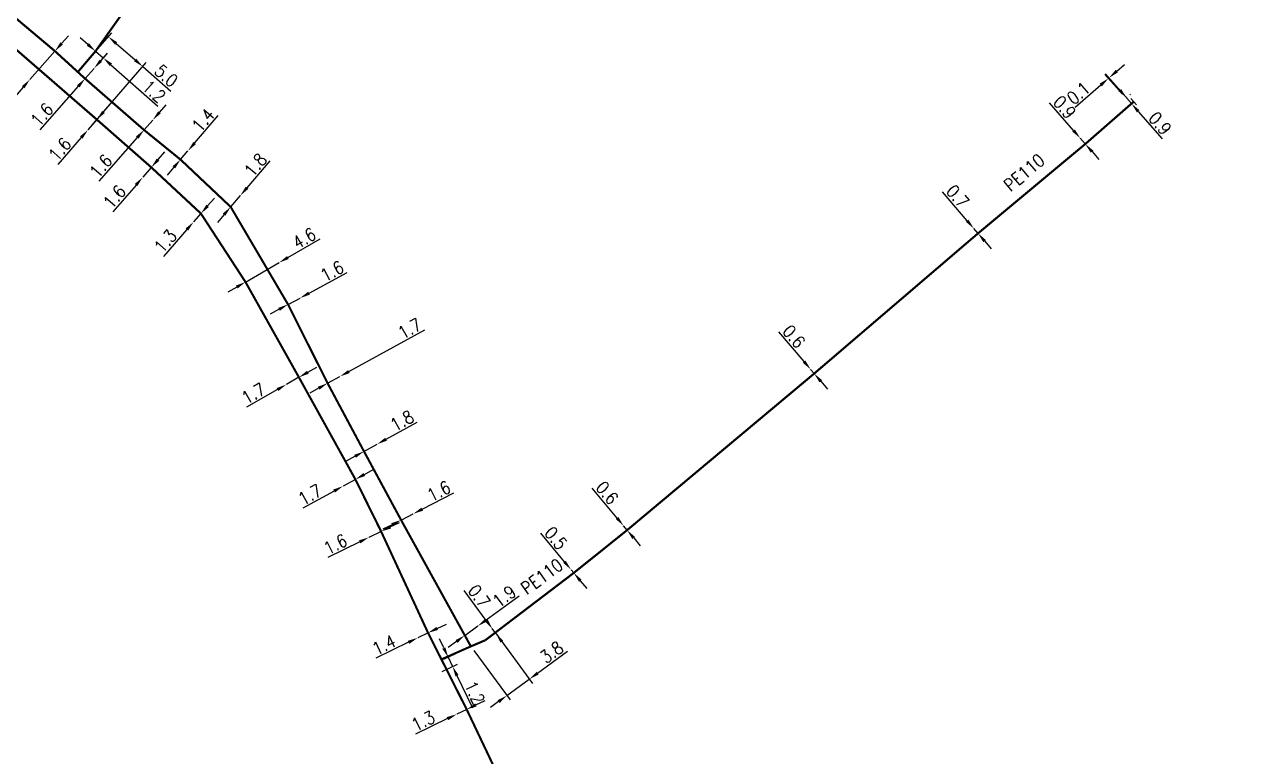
# Model space of a CAD drawing. Header units: millimetres. Extents: x 107999 to 109004, y 120010 to 121005.
# Drawn here: x 108782.5 to 108925.7, y 120353.3 to 120439.4 of the extents above; entities that cross this region are included whole.
import ezdxf
from ezdxf.enums import TextEntityAlignment as Align

# ---------------------------------------------------------------- set-up
doc = ezdxf.new("R2010")
doc.units = ezdxf.units.MM
doc.header["$PDMODE"] = 34
doc.linetypes.add('L_25_PE', pattern=[2000, 1000, 1000])
doc.layers.get('0').update_dxf_attribs({"linetype": 'CONTINUOUS'})
doc.layers.get('Defpoints').update_dxf_attribs({"linetype": 'CONTINUOUS'})
doc.layers.add('L_150', color=1, linetype='CONTINUOUS')
doc.layers.add('L_340', color=7, linetype='CONTINUOUS')
doc.styles.get("Standard").update_dxf_attribs({"font": 'romans.shx', "width": 0.85})
doc.dimstyles.get("Standard").update_dxf_attribs({"dimtxt": 1.5, "dimasz": 1.2, "dimexe": 0.625, "dimexo": 0.625, "dimgap": 0.25, "dimtad": 1, "dimdec": 1, "dimzin": 0, "dimdsep": 46, "dimtxsty": 'Standard', "dimcen": -0.5, "dimadec": 0, "dimazin": 0, "dimtfac": 1, "dimtdec": 1, "dimtmove": 0, "dimatfit": 3, "dimfxl": 0, "dimtolj": 1, "dimtzin": 0, "dimarcsym": 0})

# ---------------------------------------------------------------- blocks, each defined once
blk = doc.blocks.new('L_340_07')
at = {"color": 0, "linetype": 'Continuous', "const_width": 0.25, "flags": 128}
blk.add_lwpolyline([(0, 0), (0.35, 0)], dxfattribs=at)
at = {"color": 0, "linetype": 'Continuous', "flags": 128}
blk.add_lwpolyline([(0.35, -0.5), (0.35, 0.5)], dxfattribs=at)
at = {"color": 0, "linetype": 'Continuous', "width": 0.75, "flags": 3}
for tag, p in [('DEF_LEG', (0.72, -3.47)), ('DEF_COUP', (0.72, -5.97)), ('DEF_TYPE', (0.72, -8.47))]:
    blk.add_attdef(tag, text='', height=1.2, dxfattribs=at).set_placement(p, align=Align.MIDDLE)
blk = doc.blocks.new('*D839')
at = {"layer": 'Defpoints', "color": 0, "linetype": 'Continuous', "transparency": 16777216}
for p in [(108894.08, 120415.43), (108894.57, 120414.87), (108894.57, 120414.87)]:
    blk.add_point(p, dxfattribs=at)
at = {"layer": 'L_150', "color": 0, "linetype": 'Continuous', "lineweight": -2, "transparency": 16777216}
for p, q in [((108893.3, 120416.35), (108890.38, 120419.76)), ((108894.57, 120414.87), (108894.08, 120415.43)), ((108895.35, 120413.95), (108896.13, 120413.04))]:
    blk.add_line(p, q, dxfattribs=at)
at = {"layer": 'L_150', "color": 0, "linetype": 'Continuous', "transparency": 16777216}
for points in [[(108893.45, 120416.48), (108893.15, 120416.22), (108894.08, 120415.43)], [(108895.5, 120414.08), (108895.19, 120413.82), (108894.57, 120414.87)]]:
    blk.add_solid(points, dxfattribs=at)
at = {"layer": 'L_150', "color": 0, "linetype": 'Continuous', "transparency": 16777216, "insert": (108892.17, 120419.21), "char_height": 1.5, "attachment_point": 5, "rotation": 310.5267}
blk.add_mtext('\\A1;0.7', dxfattribs=at)
blk = doc.blocks.new('*D840')
at = {"layer": 'Defpoints', "color": 0, "linetype": 'Continuous', "transparency": 16777216}
for p in [(108874.89, 120398.88), (108875.31, 120398.38), (108875.31, 120398.38)]:
    blk.add_point(p, dxfattribs=at)
at = {"layer": 'L_150', "color": 0, "linetype": 'Continuous', "lineweight": -2, "transparency": 16777216}
for p, q in [((108874.12, 120399.79), (108871.14, 120403.3)), ((108875.31, 120398.38), (108874.89, 120398.88)), ((108876.09, 120397.47), (108876.86, 120396.55))]:
    blk.add_line(p, q, dxfattribs=at)
at = {"layer": 'L_150', "color": 0, "linetype": 'Continuous', "transparency": 16777216}
for points in [[(108874.27, 120399.92), (108873.96, 120399.66), (108874.89, 120398.88)], [(108876.24, 120397.6), (108875.93, 120397.34), (108875.31, 120398.38)]]:
    blk.add_solid(points, dxfattribs=at)
at = {"layer": 'L_150', "color": 0, "linetype": 'Continuous', "transparency": 16777216, "insert": (108872.93, 120402.74), "char_height": 1.5, "attachment_point": 5, "rotation": 310.2868}
blk.add_mtext('\\A1;0.6', dxfattribs=at)
blk = doc.blocks.new('*D841')
at = {"layer": 'Defpoints', "color": 0, "linetype": 'Continuous', "transparency": 16777216}
for p in [(108852.91, 120380.47), (108853.32, 120379.97), (108853.32, 120379.97)]:
    blk.add_point(p, dxfattribs=at)
at = {"layer": 'L_150', "color": 0, "linetype": 'Continuous', "lineweight": -2, "transparency": 16777216}
for p, q in [((108852.14, 120381.39), (108849.2, 120384.92)), ((108853.32, 120379.97), (108852.91, 120380.47)), ((108854.09, 120379.05), (108854.86, 120378.13))]:
    blk.add_line(p, q, dxfattribs=at)
at = {"layer": 'L_150', "color": 0, "linetype": 'Continuous', "transparency": 16777216}
for points in [[(108852.29, 120381.52), (108851.99, 120381.27), (108852.91, 120380.47)], [(108854.24, 120379.18), (108853.94, 120378.92), (108853.32, 120379.97)]]:
    blk.add_solid(points, dxfattribs=at)
at = {"layer": 'L_150', "color": 0, "linetype": 'Continuous', "transparency": 16777216, "insert": (108850.98, 120384.35), "char_height": 1.5, "attachment_point": 5, "rotation": 309.8105}
blk.add_mtext('\\A1;0.6', dxfattribs=at)
blk = doc.blocks.new('*D842')
at = {"layer": 'Defpoints', "color": 0, "linetype": 'Continuous', "transparency": 16777216}
for p in [(108846.73, 120375.32), (108847.05, 120374.94), (108847.05, 120374.94)]:
    blk.add_point(p, dxfattribs=at)
at = {"layer": 'L_150', "color": 0, "linetype": 'Continuous', "lineweight": -2, "transparency": 16777216}
for p, q in [((108845.96, 120376.24), (108843.16, 120379.6)), ((108847.05, 120374.94), (108846.73, 120375.32)), ((108847.82, 120374.02), (108848.58, 120373.1))]:
    blk.add_line(p, q, dxfattribs=at)
at = {"layer": 'L_150', "color": 0, "linetype": 'Continuous', "transparency": 16777216}
for points in [[(108846.11, 120376.37), (108845.81, 120376.12), (108846.73, 120375.32)], [(108847.97, 120374.15), (108847.66, 120373.89), (108847.05, 120374.94)]]:
    blk.add_solid(points, dxfattribs=at)
at = {"layer": 'L_150', "color": 0, "linetype": 'Continuous', "transparency": 16777216, "insert": (108844.94, 120379.02), "char_height": 1.5, "attachment_point": 5, "rotation": 309.8165}
blk.add_mtext('\\A1;0.5', dxfattribs=at)
blk = doc.blocks.new('*D609')
at = {"layer": 'Defpoints', "color": 0, "linetype": 'Continuous', "transparency": 16777216}
for p in [(108790.83, 120436.29), (108790.83, 120436.29), (108790.66, 120434.27)]:
    blk.add_point(p, dxfattribs=at)
at = {"layer": 'L_150', "color": 0, "linetype": 'Continuous', "lineweight": -2, "transparency": 16777216}
for p, q in [((108789.93, 120437.08), (108789.03, 120437.87)), ((108790.83, 120436.29), (108791.74, 120435.5)), ((108791.07, 120434.74), (108792.15, 120435.96)), ((108792.64, 120434.7), (108798.17, 120429.83))]:
    blk.add_line(p, q, dxfattribs=at)
at = {"layer": 'L_150', "color": 0, "linetype": 'Continuous', "transparency": 16777216}
for points in [[(108790.06, 120437.23), (108789.8, 120436.93), (108790.83, 120436.29)], [(108792.77, 120434.85), (108792.5, 120434.55), (108791.74, 120435.5)]]:
    blk.add_solid(points, dxfattribs=at)
at = {"layer": 'L_150', "color": 0, "linetype": 'Continuous', "transparency": 16777216, "insert": (108797.71, 120431.57), "char_height": 1.5, "attachment_point": 5, "rotation": 318.6567}
blk.add_mtext('\\A1;1.2', dxfattribs=at)
blk = doc.blocks.new('*D614')
at = {"layer": 'Defpoints', "color": 0, "linetype": 'Continuous', "transparency": 16777216}
for p in [(108906.59, 120426.06), (108906.59, 120426.06), (108907.18, 120425.38)]:
    blk.add_point(p, dxfattribs=at)
at = {"layer": 'L_150', "color": 0, "linetype": 'Continuous', "lineweight": -2, "transparency": 16777216}
for p, q in [((108905.8, 120426.97), (108902.97, 120430.22)), ((108907.18, 120425.38), (108906.59, 120426.06)), ((108907.97, 120424.48), (108908.76, 120423.57))]:
    blk.add_line(p, q, dxfattribs=at)
at = {"layer": 'L_150', "color": 0, "linetype": 'Continuous', "transparency": 16777216}
for points in [[(108905.95, 120427.1), (108905.65, 120426.84), (108906.59, 120426.06)], [(108908.12, 120424.61), (108907.82, 120424.35), (108907.18, 120425.38)]]:
    blk.add_solid(points, dxfattribs=at)
at = {"layer": 'L_150', "color": 0, "linetype": 'Continuous', "transparency": 16777216, "insert": (108904.74, 120429.7), "char_height": 1.5, "attachment_point": 5, "rotation": 311.0483}
blk.add_mtext('\\A1;0.9', dxfattribs=at)
blk = doc.blocks.new('*D619')
at = {"layer": 'Defpoints', "color": 0, "linetype": 'Continuous', "transparency": 16777216}
for p in [(108909.98, 120433.17), (108911.95, 120430.74), (108912.61, 120430.13)]:
    blk.add_point(p, dxfattribs=at)
at = {"layer": 'L_340', "color": 0, "linetype": 'Continuous', "lineweight": -2, "transparency": 16777216}
for p, q in [((108910.88, 120433.95), (108911.79, 120434.74)), ((108911.54, 120431.22), (108909.49, 120433.57)), ((108912.2, 120430.6), (108909.57, 120433.64)), ((108909.98, 120433.17), (108909.9, 120433.1)), ((108909, 120432.31), (108905.97, 120429.69))]:
    blk.add_line(p, q, dxfattribs=at)
at = {"layer": 'L_340', "color": 0, "linetype": 'Continuous', "transparency": 16777216}
for points in [[(108910.75, 120434.1), (108911.02, 120433.8), (108909.98, 120433.17)], [(108908.86, 120432.47), (108909.13, 120432.16), (108909.9, 120433.1)]]:
    blk.add_solid(points, dxfattribs=at)
at = {"layer": 'L_340', "color": 0, "linetype": 'Continuous', "transparency": 16777216, "insert": (108906.37, 120431.36), "char_height": 1.5, "attachment_point": 5, "rotation": 40.9268}
blk.add_mtext('\\A1;0.1', dxfattribs=at)
blk = doc.blocks.new('*D620')
at = {"layer": 'Defpoints', "color": 0, "linetype": 'Continuous', "transparency": 16777216}
for p in [(108911.95, 120430.74), (108912.61, 120430.13), (108912.61, 120430.13)]:
    blk.add_point(p, dxfattribs=at)
at = {"layer": 'L_340', "color": 0, "linetype": 'Continuous', "lineweight": -2, "transparency": 16777216}
for p, q in [((108911.24, 120431.72), (108910.45, 120432.62)), ((108912.42, 120431.15), (108912.49, 120431.22)), ((108912.02, 120430.81), (108912.61, 120430.13)), ((108913.4, 120429.22), (108916.22, 120425.97))]:
    blk.add_line(p, q, dxfattribs=at)
at = {"layer": 'L_340', "color": 0, "linetype": 'Continuous', "transparency": 16777216}
for points in [[(108911.39, 120431.85), (108911.08, 120431.58), (108912.02, 120430.81)], [(108913.55, 120429.35), (108913.25, 120429.09), (108912.61, 120430.13)]]:
    blk.add_solid(points, dxfattribs=at)
at = {"layer": 'L_340', "color": 0, "linetype": 'Continuous', "transparency": 16777216, "insert": (108915.96, 120427.8), "char_height": 1.5, "attachment_point": 5, "rotation": 310.9268}
blk.add_mtext('\\A1;0.9', dxfattribs=at)
blk = doc.blocks.new('*D857')
at = {"layer": 'Defpoints', "color": 0, "linetype": 'Continuous', "transparency": 16777216}
for p in [(108786.06, 120436.3), (108783.12, 120432.96), (108783.12, 120432.96)]:
    blk.add_point(p, dxfattribs=at)
at = {"layer": 'L_150', "color": 0, "linetype": 'Continuous', "lineweight": -2, "transparency": 16777216}
for p, q in [((108786.85, 120437.21), (108787.64, 120438.11)), ((108786.06, 120436.3), (108783.12, 120432.96)), ((108782.33, 120432.06), (108779.45, 120428.78))]:
    blk.add_line(p, q, dxfattribs=at)
at = {"layer": 'L_150', "color": 0, "linetype": 'Continuous', "transparency": 16777216}
for points in [[(108786.7, 120437.34), (108787, 120437.07), (108786.06, 120436.3)], [(108782.18, 120432.19), (108782.48, 120431.93), (108783.12, 120432.96)]]:
    blk.add_solid(points, dxfattribs=at)
at = {"layer": 'L_150', "color": 0, "linetype": 'Continuous', "transparency": 16777216, "insert": (108779.74, 120430.63), "char_height": 1.5, "attachment_point": 5, "rotation": 48.6933}
blk.add_mtext('\\A1;4.5', dxfattribs=at)
blk = doc.blocks.new('*D858')
at = {"layer": 'Defpoints', "color": 0, "linetype": 'Continuous', "transparency": 16777216}
for p in [(108790.99, 120428.25), (108789.94, 120427.04), (108789.94, 120427.04)]:
    blk.add_point(p, dxfattribs=at)
at = {"layer": 'L_150', "color": 0, "linetype": 'Continuous', "lineweight": -2, "transparency": 16777216}
for p, q in [((108791.78, 120429.16), (108792.57, 120430.06)), ((108790.99, 120428.25), (108789.94, 120427.04)), ((108790.52, 120428.66), (108790.52, 120428.66)), ((108789.47, 120427.45), (108789.47, 120427.45)), ((108789.16, 120426.14), (108786.41, 120422.97))]:
    blk.add_line(p, q, dxfattribs=at)
at = {"layer": 'L_150', "color": 0, "linetype": 'Continuous', "transparency": 16777216}
for points in [[(108791.63, 120429.29), (108791.93, 120429.03), (108790.99, 120428.25)], [(108789.01, 120426.27), (108789.31, 120426.01), (108789.94, 120427.04)]]:
    blk.add_solid(points, dxfattribs=at)
at = {"layer": 'L_150', "color": 0, "linetype": 'Continuous', "transparency": 16777216, "insert": (108786.64, 120424.76), "char_height": 1.5, "attachment_point": 5, "rotation": 49.0508}
blk.add_mtext('\\A1;1.6', dxfattribs=at)
blk = doc.blocks.new('*D859')
at = {"layer": 'Defpoints', "color": 0, "linetype": 'Continuous', "transparency": 16777216}
for p in [(108797.39, 120422.63), (108796.38, 120421.46), (108796.38, 120421.46)]:
    blk.add_point(p, dxfattribs=at)
at = {"layer": 'L_150', "color": 0, "linetype": 'Continuous', "lineweight": -2, "transparency": 16777216}
for p, q in [((108798.18, 120423.54), (108798.97, 120424.44)), ((108797.39, 120422.63), (108796.38, 120421.46)), ((108795.59, 120420.55), (108792.85, 120417.39))]:
    blk.add_line(p, q, dxfattribs=at)
at = {"layer": 'L_150', "color": 0, "linetype": 'Continuous', "transparency": 16777216}
for points in [[(108798.03, 120423.67), (108798.33, 120423.4), (108797.39, 120422.63)], [(108795.44, 120420.68), (108795.74, 120420.42), (108796.38, 120421.46)]]:
    blk.add_solid(points, dxfattribs=at)
at = {"layer": 'L_150', "color": 0, "linetype": 'Continuous', "transparency": 16777216, "insert": (108793.07, 120419.17), "char_height": 1.5, "attachment_point": 5, "rotation": 49.0464}
blk.add_mtext('\\A1;1.6', dxfattribs=at)
blk = doc.blocks.new('*D860')
at = {"layer": 'Defpoints', "color": 0, "linetype": 'Continuous', "transparency": 16777216}
for p in [(108803.22, 120417.2), (108802.36, 120416.22), (108802.36, 120416.22)]:
    blk.add_point(p, dxfattribs=at)
at = {"layer": 'L_150', "color": 0, "linetype": 'Continuous', "lineweight": -2, "transparency": 16777216}
for p, q in [((108804.01, 120418.1), (108804.8, 120419.01)), ((108803.22, 120417.2), (108802.36, 120416.22)), ((108801.57, 120415.32), (108798.82, 120412.16))]:
    blk.add_line(p, q, dxfattribs=at)
at = {"layer": 'L_150', "color": 0, "linetype": 'Continuous', "transparency": 16777216}
for points in [[(108803.86, 120418.24), (108804.16, 120417.97), (108803.22, 120417.2)], [(108801.42, 120415.45), (108801.72, 120415.19), (108802.36, 120416.22)]]:
    blk.add_solid(points, dxfattribs=at)
at = {"layer": 'L_150', "color": 0, "linetype": 'Continuous', "transparency": 16777216, "insert": (108799.05, 120413.95), "char_height": 1.5, "attachment_point": 5, "rotation": 48.8366}
blk.add_mtext('\\A1;1.3', dxfattribs=at)
blk = doc.blocks.new('*D861')
at = {"layer": 'Defpoints', "color": 0, "linetype": 'Continuous', "transparency": 16777216}
for p in [(108790.66, 120434.27), (108790.66, 120434.27), (108789.6, 120433.07)]:
    blk.add_point(p, dxfattribs=at)
at = {"layer": 'L_150', "color": 0, "linetype": 'Continuous', "lineweight": -2, "transparency": 16777216}
for p, q in [((108791.45, 120435.17), (108792.24, 120436.07)), ((108790.66, 120434.27), (108789.6, 120433.07)), ((108788.81, 120432.17), (108784.3, 120427.04))]:
    blk.add_line(p, q, dxfattribs=at)
at = {"layer": 'L_150', "color": 0, "linetype": 'Continuous', "transparency": 16777216}
for points in [[(108791.3, 120435.3), (108791.6, 120435.04), (108790.66, 120434.27)], [(108788.66, 120432.3), (108788.96, 120432.03), (108789.6, 120433.07)]]:
    blk.add_solid(points, dxfattribs=at)
at = {"layer": 'L_150', "color": 0, "linetype": 'Continuous', "transparency": 16777216, "insert": (108784.54, 120428.83), "char_height": 1.5, "attachment_point": 5, "rotation": 48.6567}
blk.add_mtext('\\A1;1.6', dxfattribs=at)
blk = doc.blocks.new('*D862')
at = {"layer": 'Defpoints', "color": 0, "linetype": 'Continuous', "transparency": 16777216}
for p in [(108796.53, 120427.03), (108797.56, 120428.2), (108797.56, 120428.2)]:
    blk.add_point(p, dxfattribs=at)
at = {"layer": 'L_150', "color": 0, "linetype": 'Continuous', "lineweight": -2, "transparency": 16777216}
for p, q in [((108798.35, 120429.1), (108799.14, 120430)), ((108797.56, 120428.2), (108796.53, 120427.03)), ((108795.74, 120426.13), (108791.24, 120421.01))]:
    blk.add_line(p, q, dxfattribs=at)
at = {"layer": 'L_150', "color": 0, "linetype": 'Continuous', "transparency": 16777216}
for points in [[(108798.2, 120429.23), (108798.5, 120428.97), (108797.56, 120428.2)], [(108795.59, 120426.27), (108795.89, 120426), (108796.53, 120427.03)]]:
    blk.add_solid(points, dxfattribs=at)
at = {"layer": 'L_150', "color": 0, "linetype": 'Continuous', "transparency": 16777216, "insert": (108791.47, 120422.79), "char_height": 1.5, "attachment_point": 5, "rotation": 48.6648}
blk.add_mtext('\\A1;1.6', dxfattribs=at)
blk = doc.blocks.new('*D863')
at = {"layer": 'Defpoints', "color": 0, "linetype": 'Continuous', "transparency": 16777216}
for p in [(108801.7, 120424.57), (108801.7, 120424.57), (108800.82, 120423.55)]:
    blk.add_point(p, dxfattribs=at)
at = {"layer": 'L_150', "color": 0, "linetype": 'Continuous', "lineweight": -2, "transparency": 16777216}
for p, q in [((108802.48, 120425.49), (108805.24, 120428.72)), ((108800.82, 120423.55), (108801.7, 120424.57)), ((108800.05, 120422.64), (108799.27, 120421.72))]:
    blk.add_line(p, q, dxfattribs=at)
at = {"layer": 'L_150', "color": 0, "linetype": 'Continuous', "transparency": 16777216}
for points in [[(108802.33, 120425.62), (108802.63, 120425.36), (108801.7, 120424.57)], [(108799.89, 120422.77), (108800.2, 120422.51), (108800.82, 120423.55)]]:
    blk.add_solid(points, dxfattribs=at)
at = {"layer": 'L_150', "color": 0, "linetype": 'Continuous', "transparency": 16777216, "insert": (108803.49, 120428.21), "char_height": 1.5, "attachment_point": 5, "rotation": 49.4783}
blk.add_mtext('\\A1;1.4', dxfattribs=at)
blk = doc.blocks.new('*D864')
at = {"layer": 'Defpoints', "color": 0, "linetype": 'Continuous', "transparency": 16777216}
for p in [(108807.86, 120419.31), (108807.86, 120419.31), (108806.72, 120417.98)]:
    blk.add_point(p, dxfattribs=at)
at = {"layer": 'L_150', "color": 0, "linetype": 'Continuous', "lineweight": -2, "transparency": 16777216}
for p, q in [((108808.64, 120420.23), (108811.36, 120423.41)), ((108806.72, 120417.98), (108807.86, 120419.31)), ((108805.94, 120417.07), (108805.16, 120416.16))]:
    blk.add_line(p, q, dxfattribs=at)
at = {"layer": 'L_150', "color": 0, "linetype": 'Continuous', "transparency": 16777216}
for points in [[(108808.48, 120420.36), (108808.79, 120420.1), (108807.86, 120419.31)], [(108805.79, 120417.2), (108806.09, 120416.94), (108806.72, 120417.98)]]:
    blk.add_solid(points, dxfattribs=at)
at = {"layer": 'L_150', "color": 0, "linetype": 'Continuous', "transparency": 16777216, "insert": (108809.63, 120422.92), "char_height": 1.5, "attachment_point": 5, "rotation": 49.4733}
blk.add_mtext('\\A1;1.8', dxfattribs=at)
blk = doc.blocks.new('*D865')
at = {"layer": 'Defpoints', "color": 0, "linetype": 'Continuous', "transparency": 16777216}
for p in [(108812.41, 120411.43), (108812.41, 120411.43), (108808.46, 120409.15)]:
    blk.add_point(p, dxfattribs=at)
at = {"layer": 'L_150', "color": 0, "linetype": 'Continuous', "lineweight": -2, "transparency": 16777216}
for p, q in [((108813.45, 120412.03), (108817.23, 120414.21)), ((108808.46, 120409.15), (108812.41, 120411.43)), ((108807.43, 120408.55), (108806.39, 120407.95))]:
    blk.add_line(p, q, dxfattribs=at)
at = {"layer": 'L_150', "color": 0, "linetype": 'Continuous', "transparency": 16777216}
for points in [[(108813.35, 120412.2), (108813.54, 120411.85), (108812.41, 120411.43)], [(108807.33, 120408.73), (108807.53, 120408.38), (108808.46, 120409.15)]]:
    blk.add_solid(points, dxfattribs=at)
at = {"layer": 'L_150', "color": 0, "linetype": 'Continuous', "transparency": 16777216, "insert": (108815.36, 120414.29), "char_height": 1.5, "attachment_point": 5, "rotation": 29.9841}
blk.add_mtext('\\A1;4.6', dxfattribs=at)
blk = doc.blocks.new('*D866')
at = {"layer": 'Defpoints', "color": 0, "linetype": 'Continuous', "transparency": 16777216}
for p in [(108823.93, 120390.08), (108823.93, 120390.08), (108822.39, 120389.23)]:
    blk.add_point(p, dxfattribs=at)
at = {"layer": 'L_150', "color": 0, "linetype": 'Continuous', "lineweight": -2, "transparency": 16777216}
for p, q in [((108824.98, 120390.65), (108828.65, 120392.67)), ((108822.39, 120389.23), (108823.93, 120390.08)), ((108821.34, 120388.66), (108820.29, 120388.08))]:
    blk.add_line(p, q, dxfattribs=at)
at = {"layer": 'L_150', "color": 0, "linetype": 'Continuous', "transparency": 16777216}
for points in [[(108824.88, 120390.83), (108825.08, 120390.48), (108823.93, 120390.08)], [(108821.25, 120388.83), (108821.44, 120388.48), (108822.39, 120389.23)]]:
    blk.add_solid(points, dxfattribs=at)
at = {"layer": 'L_150', "color": 0, "linetype": 'Continuous', "transparency": 16777216, "insert": (108826.86, 120392.83), "char_height": 1.5, "attachment_point": 5, "rotation": 28.7641}
blk.add_mtext('\\A1;1.8', dxfattribs=at)
blk = doc.blocks.new('*D867')
at = {"layer": 'Defpoints', "color": 0, "linetype": 'Continuous', "transparency": 16777216}
for p in [(108826.75, 120381.16), (108828.18, 120381.89), (108828.18, 120381.89)]:
    blk.add_point(p, dxfattribs=at)
at = {"layer": 'L_150', "color": 0, "linetype": 'Continuous', "lineweight": -2, "transparency": 16777216}
for p, q in [((108829.24, 120382.44), (108832.97, 120384.35)), ((108826.75, 120381.16), (108828.18, 120381.89)), ((108825.69, 120380.61), (108824.62, 120380.07))]:
    blk.add_line(p, q, dxfattribs=at)
at = {"layer": 'L_150', "color": 0, "linetype": 'Continuous', "transparency": 16777216}
for points in [[(108829.15, 120382.62), (108829.34, 120382.26), (108828.18, 120381.89)], [(108825.59, 120380.79), (108825.78, 120380.44), (108826.75, 120381.16)]]:
    blk.add_solid(points, dxfattribs=at)
at = {"layer": 'L_150', "color": 0, "linetype": 'Continuous', "transparency": 16777216, "insert": (108831.19, 120384.56), "char_height": 1.5, "attachment_point": 5, "rotation": 27.1596}
blk.add_mtext('\\A1;1.6', dxfattribs=at)
blk = doc.blocks.new('*D868')
at = {"layer": 'Defpoints', "color": 0, "linetype": 'Continuous', "transparency": 16777216}
for p in [(108813.27, 120397.1), (108813.27, 120397.1), (108814.74, 120397.94)]:
    blk.add_point(p, dxfattribs=at)
at = {"layer": 'L_150', "color": 0, "linetype": 'Continuous', "lineweight": -2, "transparency": 16777216}
for p, q in [((108815.79, 120398.54), (108816.83, 120399.13)), ((108814.74, 120397.94), (108813.27, 120397.1)), ((108812.23, 120396.5), (108808.59, 120394.43))]:
    blk.add_line(p, q, dxfattribs=at)
at = {"layer": 'L_150', "color": 0, "linetype": 'Continuous', "transparency": 16777216}
for points in [[(108815.69, 120398.71), (108815.89, 120398.36), (108814.74, 120397.94)], [(108812.13, 120396.68), (108812.33, 120396.33), (108813.27, 120397.1)]]:
    blk.add_solid(points, dxfattribs=at)
at = {"layer": 'L_150', "color": 0, "linetype": 'Continuous', "transparency": 16777216, "insert": (108809.39, 120396.04), "char_height": 1.5, "attachment_point": 5, "rotation": 29.7335}
blk.add_mtext('\\A1;1.7', dxfattribs=at)
blk = doc.blocks.new('*D869')
at = {"layer": 'Defpoints', "color": 0, "linetype": 'Continuous', "transparency": 16777216}
for p in [(108821.38, 120385.94), (108819.93, 120385.15), (108819.93, 120385.15)]:
    blk.add_point(p, dxfattribs=at)
at = {"layer": 'L_150', "color": 0, "linetype": 'Continuous', "lineweight": -2, "transparency": 16777216}
for p, q in [((108822.43, 120386.52), (108823.48, 120387.1)), ((108821.38, 120385.94), (108819.93, 120385.15)), ((108818.88, 120384.57), (108815.21, 120382.55))]:
    blk.add_line(p, q, dxfattribs=at)
at = {"layer": 'L_150', "color": 0, "linetype": 'Continuous', "transparency": 16777216}
for points in [[(108822.33, 120386.69), (108822.53, 120386.34), (108821.38, 120385.94)], [(108818.78, 120384.74), (108818.98, 120384.39), (108819.93, 120385.15)]]:
    blk.add_solid(points, dxfattribs=at)
at = {"layer": 'L_150', "color": 0, "linetype": 'Continuous', "transparency": 16777216, "insert": (108816.04, 120384.14), "char_height": 1.5, "attachment_point": 5, "rotation": 28.8254}
blk.add_mtext('\\A1;1.7', dxfattribs=at)
blk = doc.blocks.new('*D870')
at = {"layer": 'Defpoints', "color": 0, "linetype": 'Continuous', "transparency": 16777216}
for p in [(108824.4, 120379.82), (108822.96, 120379.12), (108822.96, 120379.12)]:
    blk.add_point(p, dxfattribs=at)
at = {"layer": 'L_150', "color": 0, "linetype": 'Continuous', "lineweight": -2, "transparency": 16777216}
for p, q in [((108824.4, 120379.82), (108822.96, 120379.12)), ((108825.48, 120380.34), (108826.56, 120380.87)), ((108821.89, 120378.59), (108818.12, 120376.76))]:
    blk.add_line(p, q, dxfattribs=at)
at = {"layer": 'L_150', "color": 0, "linetype": 'Continuous', "transparency": 16777216}
for points in [[(108825.39, 120380.52), (108825.57, 120380.16), (108824.4, 120379.82)], [(108821.8, 120378.77), (108821.97, 120378.41), (108822.96, 120379.12)]]:
    blk.add_solid(points, dxfattribs=at)
at = {"layer": 'L_150', "color": 0, "linetype": 'Continuous', "transparency": 16777216, "insert": (108819.03, 120378.31), "char_height": 1.5, "attachment_point": 5, "rotation": 25.9706}
blk.add_mtext('\\A1;1.6', dxfattribs=at)
blk = doc.blocks.new('*D871')
at = {"layer": 'Defpoints', "color": 0, "linetype": 'Continuous', "transparency": 16777216}
for p in [(108828.71, 120367.3), (108828.71, 120367.3), (108829.92, 120367.89)]:
    blk.add_point(p, dxfattribs=at)
at = {"layer": 'L_150', "color": 0, "linetype": 'Continuous', "lineweight": -2, "transparency": 16777216}
for p, q in [((108831, 120368.41), (108832.08, 120368.93)), ((108827.63, 120366.78), (108823.8, 120364.93)), ((108829.92, 120367.89), (108828.71, 120367.3))]:
    blk.add_line(p, q, dxfattribs=at)
at = {"layer": 'L_150', "color": 0, "linetype": 'Continuous', "transparency": 16777216}
for points in [[(108830.91, 120368.59), (108831.09, 120368.23), (108829.92, 120367.89)], [(108827.54, 120366.96), (108827.71, 120366.6), (108828.71, 120367.3)]]:
    blk.add_solid(points, dxfattribs=at)
at = {"layer": 'L_150', "color": 0, "linetype": 'Continuous', "transparency": 16777216, "insert": (108824.74, 120366.49), "char_height": 1.5, "attachment_point": 5, "rotation": 25.7912}
blk.add_mtext('\\A1;1.4', dxfattribs=at)
blk = doc.blocks.new('*D872')
at = {"layer": 'Defpoints', "color": 0, "linetype": 'Continuous', "transparency": 16777216}
for p in [(108833.29, 120358.32), (108833.29, 120358.32), (108834.46, 120358.89)]:
    blk.add_point(p, dxfattribs=at)
at = {"layer": 'L_150', "color": 0, "linetype": 'Continuous', "lineweight": -2, "transparency": 16777216}
for p, q in [((108835.54, 120359.41), (108836.63, 120359.92)), ((108834.46, 120358.89), (108833.29, 120358.32)), ((108832.21, 120357.8), (108828.43, 120355.99))]:
    blk.add_line(p, q, dxfattribs=at)
at = {"layer": 'L_150', "color": 0, "linetype": 'Continuous', "transparency": 16777216}
for points in [[(108835.46, 120359.59), (108835.63, 120359.23), (108834.46, 120358.89)], [(108832.12, 120357.99), (108832.3, 120357.62), (108833.29, 120358.32)]]:
    blk.add_solid(points, dxfattribs=at)
at = {"layer": 'L_150', "color": 0, "linetype": 'Continuous', "transparency": 16777216, "insert": (108829.35, 120357.54), "char_height": 1.5, "attachment_point": 5, "rotation": 25.6323}
blk.add_mtext('\\A1;1.3', dxfattribs=at)
blk = doc.blocks.new('*D891')
at = {"layer": 'Defpoints', "color": 0, "linetype": 'Continuous', "transparency": 16777216}
for p in [(108835.78, 120368.7), (108835.78, 120368.7), (108834.24, 120367.59)]:
    blk.add_point(p, dxfattribs=at)
at = {"layer": 'L_150', "color": 0, "linetype": 'Continuous', "lineweight": -2, "transparency": 16777216}
for p, q in [((108836.75, 120369.41), (108840.64, 120372.23)), ((108834.24, 120367.59), (108835.78, 120368.7)), ((108833.27, 120366.88), (108832.3, 120366.18))]:
    blk.add_line(p, q, dxfattribs=at)
at = {"layer": 'L_150', "color": 0, "linetype": 'Continuous', "transparency": 16777216}
for points in [[(108836.63, 120369.57), (108836.87, 120369.24), (108835.78, 120368.7)], [(108833.15, 120367.04), (108833.39, 120366.72), (108834.24, 120367.59)]]:
    blk.add_solid(points, dxfattribs=at)
at = {"layer": 'L_150', "color": 0, "linetype": 'Continuous', "transparency": 16777216, "insert": (108838.87, 120372.18), "char_height": 1.5, "attachment_point": 5, "rotation": 35.9665}
blk.add_mtext('\\A1;1.9', dxfattribs=at)
blk = doc.blocks.new('*D892')
at = {"layer": 'Defpoints', "color": 0, "linetype": 'Continuous', "transparency": 16777216}
for p in [(108837.46, 120368.4), (108834.95, 120366.3), (108841.82, 120362.44)]:
    blk.add_point(p, dxfattribs=at)
at = {"layer": 'L_150', "color": 0, "linetype": 'Continuous', "lineweight": -2, "transparency": 16777216}
for p, q in [((108837.83, 120367.89), (108842.19, 120361.94)), ((108835.32, 120365.8), (108839.56, 120360.01)), ((108842.79, 120363.15), (108846.32, 120365.74)), ((108839.19, 120360.51), (108841.82, 120362.44)), ((108838.22, 120359.81), (108837.25, 120359.1))]:
    blk.add_line(p, q, dxfattribs=at)
at = {"layer": 'L_150', "color": 0, "linetype": 'Continuous', "transparency": 16777216}
for points in [[(108842.67, 120363.31), (108842.91, 120362.99), (108841.82, 120362.44)], [(108838.1, 120359.97), (108838.34, 120359.64), (108839.19, 120360.51)]]:
    blk.add_solid(points, dxfattribs=at)
at = {"layer": 'L_150', "color": 0, "linetype": 'Continuous', "transparency": 16777216, "insert": (108844.45, 120365.61), "char_height": 1.5, "attachment_point": 5, "rotation": 36.2157}
blk.add_mtext('\\A1;3.8', dxfattribs=at)
blk = doc.blocks.new('*D893')
at = {"layer": 'Defpoints', "color": 0, "linetype": 'Continuous', "transparency": 16777216}
for p in [(108837.46, 120368.4), (108837.46, 120368.4), (108837.88, 120367.83)]:
    blk.add_point(p, dxfattribs=at)
at = {"layer": 'L_150', "color": 0, "linetype": 'Continuous', "lineweight": -2, "transparency": 16777216}
for p, q in [((108836.76, 120369.36), (108834.17, 120372.89)), ((108837.88, 120367.83), (108837.46, 120368.4)), ((108838.59, 120366.86), (108839.3, 120365.89))]:
    blk.add_line(p, q, dxfattribs=at)
at = {"layer": 'L_150', "color": 0, "linetype": 'Continuous', "transparency": 16777216}
for points in [[(108836.92, 120369.48), (108836.59, 120369.25), (108837.46, 120368.4)], [(108838.75, 120366.98), (108838.43, 120366.74), (108837.88, 120367.83)]]:
    blk.add_solid(points, dxfattribs=at)
at = {"layer": 'L_150', "color": 0, "linetype": 'Continuous', "transparency": 16777216, "insert": (108835.92, 120372.2), "char_height": 1.5, "attachment_point": 5, "rotation": 306.2157}
blk.add_mtext('\\A1;0.7', dxfattribs=at)
blk = doc.blocks.new('*D894')
at = {"layer": 'Defpoints', "color": 0, "linetype": 'Continuous', "transparency": 16777216}
for p in [(108834.95, 120366.3), (108832.81, 120363.94), (108831.01, 120363.08)]:
    blk.add_point(p, dxfattribs=at)
at = {"layer": 'L_150', "color": 0, "linetype": 'Continuous', "lineweight": -2, "transparency": 16777216}
for p, q in [((108831.77, 120366.11), (108831.25, 120367.19)), ((108834.39, 120366.03), (108831.72, 120364.75)), ((108831.57, 120363.35), (108833.37, 120364.21)), ((108832.29, 120365.02), (108832.81, 120363.94)), ((108833.32, 120362.86), (108835.14, 120359.08))]:
    blk.add_line(p, q, dxfattribs=at)
at = {"layer": 'L_150', "color": 0, "linetype": 'Continuous', "transparency": 16777216}
for points in [[(108831.95, 120366.19), (108831.59, 120366.02), (108832.29, 120365.02)], [(108833.5, 120362.95), (108833.14, 120362.77), (108832.81, 120363.94)]]:
    blk.add_solid(points, dxfattribs=at)
at = {"layer": 'L_150', "color": 0, "linetype": 'Continuous', "transparency": 16777216, "insert": (108835.39, 120360.86), "char_height": 1.5, "attachment_point": 5, "rotation": 295.6323}
blk.add_mtext('\\A1;1.2', dxfattribs=at)
blk = doc.blocks.new('*D920')
at = {"layer": 'Defpoints', "color": 0, "transparency": 16777216}
for p in [(108792.35, 120437.99), (108788.75, 120433.84), (108789.94, 120427.04)]:
    blk.add_point(p, dxfattribs=at)
at = {"layer": 'L_150', "color": 0, "lineweight": -2, "transparency": 16777216}
for p, q in [((108789.16, 120434.32), (108792.76, 120438.46)), ((108793.25, 120437.2), (108795.49, 120435.26)), ((108790.35, 120427.52), (108796.8, 120434.95)), ((108796.39, 120434.48), (108799.7, 120431.61))]:
    blk.add_line(p, q, dxfattribs=at)
at = {"layer": 'L_150', "color": 0, "transparency": 16777216}
for points in [[(108793.38, 120437.35), (108793.12, 120437.05), (108792.35, 120437.99)], [(108795.62, 120435.41), (108795.36, 120435.11), (108796.39, 120434.48)]]:
    blk.add_solid(points, dxfattribs=at)
at = {"layer": 'L_150', "color": 0, "transparency": 16777216, "insert": (108799.15, 120433.41), "char_height": 1.5, "attachment_point": 5, "rotation": 319.0508}
blk.add_mtext('\\A1;5.0', dxfattribs=at)
blk = doc.blocks.new('*D921')
at = {"layer": 'Defpoints', "color": 0, "linetype": 'Continuous', "transparency": 16777216}
for p in [(108814.87, 120407.26), (108814.87, 120407.26), (108813.46, 120406.51)]:
    blk.add_point(p, dxfattribs=at)
at = {"layer": 'L_150', "color": 0, "linetype": 'Continuous', "lineweight": -2, "transparency": 16777216}
for p, q in [((108815.93, 120407.83), (108820.43, 120410.25)), ((108813.46, 120406.51), (108814.87, 120407.26)), ((108812.4, 120405.94), (108811.35, 120405.37))]:
    blk.add_line(p, q, dxfattribs=at)
at = {"layer": 'L_150', "color": 0, "linetype": 'Continuous', "transparency": 16777216}
for points in [[(108815.83, 120408.01), (108816.02, 120407.66), (108814.87, 120407.26)], [(108812.31, 120406.11), (108812.5, 120405.76), (108813.46, 120406.51)]]:
    blk.add_solid(points, dxfattribs=at)
at = {"layer": 'L_150', "color": 0, "linetype": 'Continuous', "transparency": 16777216, "insert": (108818.64, 120410.42), "char_height": 1.5, "attachment_point": 5, "rotation": 28.2608}
blk.add_mtext('\\A1;1.6', dxfattribs=at)
blk = doc.blocks.new('*D922')
at = {"layer": 'Defpoints', "color": 0, "linetype": 'Continuous', "transparency": 16777216}
for p in [(108818.11, 120397.25), (108819.56, 120398.04), (108819.56, 120398.04)]:
    blk.add_point(p, dxfattribs=at)
at = {"layer": 'L_150', "color": 0, "linetype": 'Continuous', "lineweight": -2, "transparency": 16777216}
for p, q in [((108820.61, 120398.62), (108829.55, 120403.52)), ((108818.11, 120397.25), (108819.56, 120398.04)), ((108817.06, 120396.67), (108816.01, 120396.09))]:
    blk.add_line(p, q, dxfattribs=at)
at = {"layer": 'L_150', "color": 0, "linetype": 'Continuous', "transparency": 16777216}
for points in [[(108820.52, 120398.79), (108820.71, 120398.44), (108819.56, 120398.04)], [(108816.97, 120396.84), (108817.16, 120396.49), (108818.11, 120397.25)]]:
    blk.add_solid(points, dxfattribs=at)
at = {"layer": 'L_150', "color": 0, "linetype": 'Continuous', "transparency": 16777216, "insert": (108827.76, 120403.68), "char_height": 1.5, "attachment_point": 5, "rotation": 28.7541}
blk.add_mtext('\\A1;1.7', dxfattribs=at)

msp = doc.modelspace()

# ---------------------------------------------------------------- linework, layer by layer
at = {"layer": 'L_150', "linetype": 'L_25_PE', "flags": 128}
for points in [[(108712.76, 120488.31, 0.25, 0.25, 0), (108712.99, 120488.86, 0.25, 0.25, 0), (108713.29, 120489.06, 0.25, 0.25, 0), (108713.39, 120489.34, 0.25, 0.25, 0), (108713.88, 120490.77, 0.25, 0.25, 0), (108716.28, 120497.78, 0.25, 0.25, 0), (108717.82, 120499.12, 0.25, 0.25, 0), (108718.55, 120498.43, 0.25, 0.25, 0), (108718.89, 120496.26, 0.25, 0.25, 0), (108723.61, 120491.5, 0.25, 0.25, 0), (108731.01, 120484.95, 0.25, 0.25, 0), (108737.89, 120478.74, 0.25, 0.25, 0), (108745.27, 120472.22, 0.25, 0.25, 0), (108750.29, 120467.82, 0.25, 0.25, 0), (108756.86, 120461.9, 0.25, 0.25, 0), (108760.98, 120458.2, 0.25, 0.25, 0), (108767.65, 120452.29, 0.25, 0.25, 0), (108773.25, 120447.19, 0.25, 0.25, 0), (108774.11, 120446.41, 0.25, 0.25, 0), (108777.33, 120443.65, 0.25, 0.25, 0), (108786.06, 120436.3, 0.25, 0.25, 0), (108789.6, 120433.07, 0.25, 0.25, 0), (108796.53, 120427.03, 0.25, 0.25, 0), (108800.82, 120423.55, 0.25, 0.25, 0), (108806.72, 120417.98, 0.25, 0.25, 0), (108813.46, 120406.51, 0.25, 0.25, 0), (108818.11, 120397.25, 0.25, 0.25, 0), (108822.39, 120389.23, 0.25, 0.25, 0), (108826.75, 120381.16, 0.25, 0.25, 0), (108834.24, 120367.59, 0.25, 0.25, 0), (108834.95, 120366.3, 0, 0, 0)], [(108770.43, 120446.17, 0.25, 0.25, 0), (108771.52, 120445.21, 0.25, 0.25, 0), (108778.19, 120439.36, 0.25, 0.25, 0), (108790.99, 120428.25, 0.25, 0.25, 0), (108797.39, 120422.63, 0.25, 0.25, 0), (108803.22, 120417.2, 0.25, 0.25, 0), (108808.46, 120409.15, 0.25, 0.25, 0), (108814.74, 120397.94, 0.25, 0.25, 0), (108821.38, 120385.94, 0.25, 0.25, 0), (108824.4, 120379.82, 0.25, 0.25, 0), (108829.92, 120367.89, 0.25, 0.25, 0), (108834.46, 120358.89, 0.25, 0.25, 0), (108839, 120349.33, 0.25, 0.25, 0), (108839.65, 120348.39, 0.25, 0.25, 0), (108844.14, 120342, 0.25, 0.25, 0), (108849.52, 120334.75, 0.25, 0.25, 0), (108855.47, 120328.94, 0.25, 0.25, 0), (108858.11, 120326.36, 0.25, 0.25, 0), (108857.69, 120325.4, 0.25, 0.25, 0), (108858.46, 120324.61, 0.25, 0.25, 0), (108859.19, 120323.86, 0.25, 0.25, 0), (108859.19, 120323.66, 0.25, 0.25, 0), (108860.13, 120322.83, 0.25, 0.25, 0), (108866.72, 120316.95, 0.25, 0.25, 0), (108871.55, 120312.71, 0.25, 0.25, 0), (108871.55, 120312.71, 0.25, 0.25, 0), (108879.74, 120305.35, 0.25, 0.25, 0), (108880.47, 120304.21, 0.25, 0.25, 0), (108887.38, 120289.06, 0.25, 0.25, 0), (108903.95, 120251.97, 0.25, 0.25, 0), (108907.66, 120243.68, 0.25, 0.25, 0), (108911.14, 120235.66, 0.25, 0.25, 0), (108915.84, 120225.03, 0.25, 0.25, 0), (108915.84, 120225.03, 0.25, 0.25, 0), (108920.37, 120214.79, 0.25, 0.25, 0), (108925.55, 120217.07, 0, 0, 0)], [(108912.61, 120430.13, 0.25, 0.25, 0), (108907.18, 120425.38, 0.25, 0.25, 0), (108894.57, 120414.87, 0.25, 0.25, 0), (108875.31, 120398.38, 0.25, 0.25, 0), (108853.32, 120379.97, 0.25, 0.25, 0), (108847.05, 120374.94, 0.25, 0.25, 0), (108837.82, 120367.91, 0.25, 0.25, 0), (108836.67, 120367.04, 0.25, 0.25, -0.050158), (108836.64, 120367.02, 0.25, 0.25, 0), (108834.95, 120366.3, 0.25, 0.25, 0), (108831.49, 120364.77, 0, 0, 0)]]:
    msp.add_lwpolyline(points, format="xyseb", dxfattribs=at)
at = {"layer": 'L_150', "linetype": 'L_25_PE', "const_width": 0.25, "flags": 128}
for points in [[(108815.62, 120471.58), (108811.91, 120466.79), (108805.91, 120458.16), (108801.03, 120451.54), (108799.9, 120450.08), (108799.78, 120448.9), (108790.83, 120436.29)], [(108790.83, 120436.29), (108788.75, 120433.84)]]:
    msp.add_lwpolyline(points, dxfattribs=at)

# ---------------------------------------------------------------- block references
at = {"layer": 'L_340', "rotation": 41.13592092608698}
msp.add_blockref('L_340_07', (108912.61, 120430.13), dxfattribs=at)

# ---------------------------------------------------------------- texts
at = {"layer": 'L_150', "linetype": 'Continuous', "char_height": 1.5, "attachment_point": 9}
for insert, rotation in [((108902.56, 120423.21), 40.2912), ((108845.94, 120375.53), 36.2144)]:
    msp.add_mtext('PE110', dxfattribs=dict(at, insert=insert, rotation=rotation))

# ---------------------------------------------------------------- dimensions: what is measured, and where the dimension line sits
at = {"layer": 'L_150'}
dim = msp.add_linear_dim(base=(108792.35, 120437.99), p1=(108789.94, 120427.04), p2=(108788.75, 120433.84), angle=319.0508, text='5.0', dimstyle='Standard', dxfattribs=at)
dim.commit()
dim.dimension.update_dxf_attribs({"geometry": '*D920', "text_midpoint": (108798.5, 120432.65), "dimtype": 160})
at = {"layer": 'L_150', "linetype": 'Continuous'}
for base, p1, p2, angle, override, picture, middle in [((108783.123, 120432.962), (108786.0604, 120436.3048), (108783.123, 120432.962), 48.6933, {"dimscale": 1, "dimlfac": 1, "dimlunit": 2, "dimatfit": 0}, '*D857', (108780.4921, 120429.968)), ((108790.66, 120434.27), (108789.6, 120433.07), (108790.66, 120434.27), 228.6567, {"dimatfit": 0}, '*D861', (108785.29, 120428.17)), ((108789.94, 120427.04), (108790.99, 120428.25), (108789.94, 120427.04), 49.0508, {"dimatfit": 0}, '*D858', (108787.39, 120424.1)), ((108797.56, 120428.2), (108796.53, 120427.03), (108797.56, 120428.2), 228.6648, {"dimatfit": 0}, '*D862', (108792.22, 120422.13)), ((108801.702, 120424.574), (108800.82486, 120423.54778), (108801.702, 120424.574), 229.47827, {"dimscale": 1, "dimlfac": 1, "dimlunit": 2, "dimatfit": 0}, '*D863', (108804.25222, 120427.55763)), ((108796.379, 120421.459), (108797.3949, 120422.6296), (108796.379, 120421.459), 49.0464, {"dimscale": 1, "dimlfac": 1, "dimlunit": 2, "dimatfit": 0}, '*D859', (108793.8263, 120418.5176)), ((108807.86, 120419.31), (108806.72, 120417.98), (108807.86, 120419.31), 229.4733, {"dimscale": 1, "dimlfac": 1, "dimlunit": 2, "dimatfit": 0}, '*D864', (108810.39, 120422.27)), ((108802.36, 120416.22), (108803.22, 120417.2), (108802.36, 120416.22), 48.8366, {"dimscale": 1, "dimlfac": 1, "dimlunit": 2, "dimatfit": 0}, '*D860', (108799.8, 120413.29)), ((108812.41, 120411.43), (108808.46, 120409.15), (108812.41, 120411.43), 209.9841, {"dimscale": 1, "dimlfac": 1, "dimlunit": 2, "dimatfit": 0}, '*D865', (108815.86, 120413.42)), ((108814.87, 120407.26), (108813.46, 120406.51), (108814.87, 120407.26), 208.2608, {"dimatfit": 0}, '*D921', (108819.11, 120409.54)), ((108819.56, 120398.039), (108818.1135, 120397.2453), (108819.56, 120398.039), 208.7541, {"dimatfit": 0}, '*D922', (108828.244, 120402.804)), ((108813.27, 120397.1), (108814.74, 120397.94), (108813.27, 120397.1), 29.7335, {"dimscale": 1, "dimlfac": 1, "dimlunit": 2, "dimatfit": 0}, '*D868', (108809.89, 120395.17)), ((108823.93, 120390.08), (108822.39, 120389.23), (108823.93, 120390.08), 208.7641, {"dimscale": 1, "dimlfac": 1, "dimlunit": 2, "dimatfit": 0}, '*D866', (108827.34, 120391.95)), ((108819.93, 120385.15), (108821.38, 120385.94), (108819.93, 120385.15), 28.8254, {"dimscale": 1, "dimlfac": 1, "dimlunit": 2, "dimatfit": 0}, '*D869', (108816.52, 120383.27)), ((108828.18, 120381.89), (108826.75, 120381.16), (108828.18, 120381.89), 207.1596, {"dimscale": 1, "dimlfac": 1, "dimlunit": 2, "dimatfit": 0}, '*D867', (108831.64, 120383.67)), ((108822.96, 120379.12), (108824.4, 120379.82), (108822.96, 120379.12), 25.9706, {"dimscale": 1, "dimlfac": 1, "dimlunit": 2, "dimatfit": 0}, '*D870', (108819.46, 120377.41)), ((108837.46, 120368.4), (108837.88, 120367.83), (108837.46, 120368.4), 306.2157, {"dimscale": 1, "dimlfac": 1, "dimlunit": 2, "dimatfit": 0}, '*D893', (108835.11, 120371.61)), ((108835.78, 120368.7), (108834.24, 120367.59), (108835.78, 120368.7), 215.9665, {"dimatfit": 0}, '*D891', (108839.46, 120371.37)), ((108828.71, 120367.3), (108829.92, 120367.89), (108828.71, 120367.3), 25.7912, {"dimscale": 1, "dimlfac": 1, "dimlunit": 2, "dimatfit": 0}, '*D871', (108825.17, 120365.59)), ((108832.81, 120363.94), (108834.95, 120366.3), (108831.01, 120363.08), 115.6323, {"dimatfit": 0}, '*D894', (108834.49, 120360.43)), ((108833.29, 120358.32), (108834.46, 120358.89), (108833.29, 120358.32), 25.6323, {"dimscale": 1, "dimlfac": 1, "dimlunit": 2, "dimatfit": 0}, '*D872', (108829.78, 120356.64))]:
    dim = msp.add_linear_dim(base=base, p1=p1, p2=p2, angle=angle, dimstyle='Standard', override=override, dxfattribs=at)
    dim.commit()
    dim.dimension.update_dxf_attribs({"geometry": picture, "text_midpoint": middle, "dimtype": 160})
for base, p1, p2, angle, picture, middle in [((108790.83, 120436.29), (108790.66, 120434.27), (108790.83, 120436.29), 138.6567, '*D609', (108797.05, 120430.82)), ((108906.59, 120426.06), (108907.18, 120425.38), (108906.59, 120426.06), 311.0483, '*D614', (108903.99, 120429.05)), ((108894.57, 120414.87), (108894.08, 120415.43), (108894.57, 120414.87), 310.5267, '*D839', (108891.41, 120418.56)), ((108875.31, 120398.3827), (108874.891, 120398.877), (108875.31, 120398.3827), 310.2868, '*D840', (108872.1683, 120402.0891)), ((108853.32, 120379.97), (108852.91, 120380.47), (108853.32, 120379.97), 309.8105, '*D841', (108850.21, 120383.71)), ((108847.05, 120374.94), (108846.73, 120375.32), (108847.05, 120374.94), 309.8165, '*D842', (108844.18, 120378.38))]:
    dim = msp.add_linear_dim(base=base, p1=p1, p2=p2, angle=angle, dimstyle='Standard', dxfattribs=at)
    dim.commit()
    dim.dimension.update_dxf_attribs({"geometry": picture, "text_midpoint": middle, "dimtype": 160})
dim = msp.add_linear_dim(base=(108841.82, 120362.44), p1=(108834.95, 120366.3), p2=(108837.46, 120368.4), angle=216.2157, text='3.8', dimstyle='Standard', override={"dimatfit": 0}, dxfattribs=at)
dim.commit()
dim.dimension.update_dxf_attribs({"geometry": '*D892', "text_midpoint": (108845.04, 120364.8), "dimtype": 160})
at = {"layer": 'L_340', "linetype": 'Continuous'}
for base, angle, picture, middle in [((108909.98, 120433.17), 40.9268, '*D619', (108907.03, 120430.61)), ((108912.61, 120430.13), 310.9268, '*D620', (108915.2, 120427.14))]:
    dim = msp.add_linear_dim(base=base, p1=(108911.95, 120430.74), p2=(108912.61, 120430.13), angle=angle, dimstyle='Standard', dxfattribs=at)
    dim.commit()
    dim.dimension.update_dxf_attribs({"geometry": picture, "text_midpoint": middle, "dimtype": 160})

doc.saveas('drawing.dxf')
